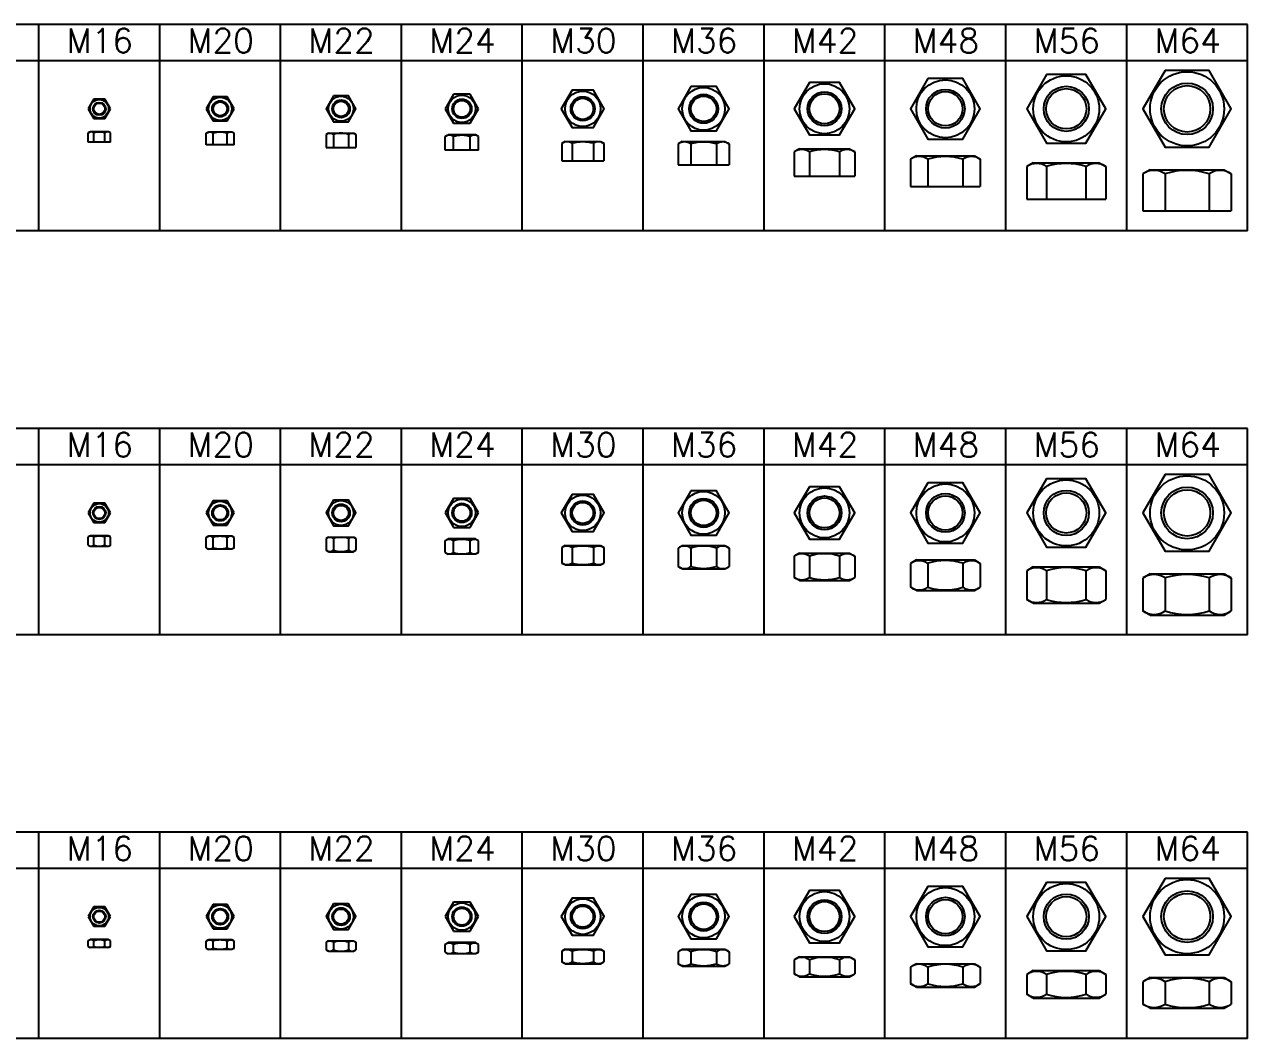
# Model space of a CAD drawing. Extents: x -341 to 2659, y -320 to 1108.
# Drawn here: x 1141 to 2659, y -320 to 938 of the extents above; entities that cross this region are included whole.
import ezdxf

# ---------------------------------------------------------------- set-up
doc = ezdxf.new("R2010")
doc.units = 0
doc.header["$MEASUREMENT"] = 0
for name, color, linetype in [('Layer1', 5, 'CONTINUOUS'), ('Layer3', 4, 'CONTINUOUS'), ('Layer4', 6, 'CONTINUOUS')]:
    doc.layers.add(name, color=color, linetype=linetype)
doc.styles.get("Standard").update_dxf_attribs({"font": 'romans.shx', "bigfont": 'extfont.shx'})

msp = doc.modelspace()

# ---------------------------------------------------------------- linework, layer by layer
at = {"layer": 'Layer1'}
for p, q in [((2658.7, 938.1), (-341.3, 938.1)), ((1158.7, 682.1), (1158.7, 938.1)), ((1308.7, 682.1), (1308.7, 938.1)), ((1458.7, 682.1), (1458.7, 938.1)), ((1608.7, 682.1), (1608.7, 938.1)), ((1758.7, 682.1), (1758.7, 938.1)), ((1908.7, 682.1), (1908.7, 938.1)), ((2058.7, 682.1), (2058.7, 938.1)), ((2208.7, 682.1), (2208.7, 938.1)), ((2358.7, 682.1), (2358.7, 938.1)), ((2508.7, 682.1), (2508.7, 938.1)), ((2658.7, 682.1), (2658.7, 938.1)), ((2658.7, 893.1), (-341.3, 893.1)), ((2658.7, 682.1), (-341.3, 682.1)), ((2658.7, 436.6), (-341.3, 436.6)), ((1158.7, 180.6), (1158.7, 436.6)), ((1308.7, 180.6), (1308.7, 436.6)), ((1458.7, 180.6), (1458.7, 436.6)), ((1608.7, 180.6), (1608.7, 436.6)), ((1758.7, 180.6), (1758.7, 436.6)), ((1908.7, 180.6), (1908.7, 436.6)), ((2058.7, 180.6), (2058.7, 436.6)), ((2208.7, 180.6), (2208.7, 436.6)), ((2358.7, 180.6), (2358.7, 436.6)), ((2508.7, 180.6), (2508.7, 436.6)), ((2658.7, 180.6), (2658.7, 436.6)), ((2658.7, 391.6), (-341.3, 391.6)), ((2658.7, 180.6), (-341.3, 180.6)), ((2658.7, -64.4), (-341.3, -64.4)), ((1158.7, -320.4), (1158.7, -64.4)), ((1308.7, -320.4), (1308.7, -64.4)), ((1458.7, -320.4), (1458.7, -64.4)), ((1608.7, -320.4), (1608.7, -64.4)), ((1758.7, -320.4), (1758.7, -64.4)), ((1908.7, -320.4), (1908.7, -64.4)), ((2058.7, -320.4), (2058.7, -64.4)), ((2208.7, -320.4), (2208.7, -64.4)), ((2358.7, -320.4), (2358.7, -64.4)), ((2508.7, -320.4), (2508.7, -64.4)), ((2658.7, -320.4), (2658.7, -64.4)), ((2658.7, -109.4), (-341.3, -109.4)), ((2658.7, -320.4), (-341.3, -320.4))]:
    msp.add_line(p, q, dxfattribs=at)
at = {"layer": 'Layer3'}
for p, q in [((1673.3, 851.4), (1662.9, 833.4)), ((1694.1, 851.4), (1673.3, 851.4)), ((1704.5, 833.4), (1694.1, 851.4)), ((1226.8, 845.4), (1219.8, 833.4)), ((1240.6, 845.4), (1226.8, 845.4)), ((1247.6, 833.4), (1240.6, 845.4)), ((1375, 848.4), (1366.4, 833.4)), ((1392.4, 848.4), (1375, 848.4)), ((1401, 833.4), (1392.4, 848.4)), ((1219.8, 833.4), (1226.8, 821.4)), ((1226.8, 821.4), (1240.6, 821.4)), ((1240.6, 821.4), (1247.6, 833.4)), ((1366.4, 833.4), (1375, 818.4)), ((1392.4, 818.4), (1401, 833.4)), ((1662.9, 833.4), (1673.3, 815.4)), ((1694.1, 815.4), (1704.5, 833.4)), ((1219.8, 803.5), (1222.2, 804.9)), ((1245.2, 804.9), (1222.2, 804.9)), ((1247.6, 803.5), (1245.2, 804.9)), ((1366.4, 803), (1369.2, 804.6)), ((1398.2, 804.6), (1369.2, 804.6)), ((1375, 818.4), (1392.4, 818.4)), ((1401, 803), (1398.2, 804.6)), ((1673.3, 815.4), (1694.1, 815.4)), ((1219.8, 791.9), (1219.8, 803.5)), ((1247.6, 791.9), (1219.8, 791.9)), ((1226.8, 791.9), (1226.8, 803.5)), ((1240.6, 791.9), (1240.6, 803.5)), ((1247.6, 791.9), (1247.6, 803.5)), ((1366.4, 788.6), (1366.4, 803)), ((1375, 788.6), (1375, 803)), ((1392.4, 788.6), (1392.4, 803)), ((1401, 788.6), (1401, 803)), ((1518.2, 803.3), (1515.2, 801.6)), ((1515.2, 801.6), (1515.2, 785.3)), ((1518.2, 803.3), (1549.2, 803.3)), ((1524.5, 801.6), (1524.5, 785.3)), ((1542.9, 801.6), (1542.9, 785.3)), ((1549.2, 803.3), (1552.2, 801.6)), ((1552.2, 801.6), (1552.2, 785.3)), ((1662.9, 798.9), (1666.7, 801.1)), ((1662.9, 782.1), (1662.9, 798.9)), ((1700.7, 801.1), (1666.7, 801.1)), ((1673.3, 782.1), (1673.3, 798.9)), ((1694.1, 782.1), (1694.1, 798.9)), ((1704.5, 798.9), (1700.7, 801.1)), ((1704.5, 782.1), (1704.5, 798.9)), ((1811.7, 792.8), (1807.7, 790.5)), ((1807.7, 790.5), (1807.7, 768.8)), ((1811.7, 792.8), (1855.7, 792.8)), ((1820.4, 790.5), (1820.4, 768.8)), ((1847, 790.5), (1847, 768.8)), ((1855.7, 792.8), (1859.7, 790.5)), ((1859.7, 790.5), (1859.7, 768.8)), ((1957.2, 792.8), (1951.9, 789.8)), ((1951.9, 789.8), (1951.9, 763.8)), ((1957.2, 792.8), (2010.2, 792.8)), ((1967.8, 789.8), (1967.8, 763.8)), ((1999.6, 789.8), (1999.6, 763.8)), ((2010.2, 792.8), (2015.5, 789.8)), ((2015.5, 789.8), (2015.5, 763.8)), ((1401, 788.6), (1366.4, 788.6)), ((1515.2, 785.3), (1552.2, 785.3)), ((1704.5, 782.1), (1662.9, 782.1)), ((2102.7, 783.6), (2096.2, 779.9)), ((2096.2, 779.9), (2096.2, 749.6)), ((2102.7, 783.6), (2164.7, 783.6)), ((2114.9, 779.9), (2114.9, 749.6)), ((2152.5, 779.9), (2152.5, 749.6)), ((2164.7, 783.6), (2171.2, 779.9)), ((2171.2, 779.9), (2171.2, 749.6)), ((2247.7, 775), (2240.4, 770.8)), ((2247.7, 775), (2319.7, 775)), ((2319.7, 775), (2327, 770.8)), ((1807.7, 768.8), (1859.7, 768.8)), ((1951.9, 763.8), (2015.5, 763.8)), ((2240.4, 770.8), (2240.4, 737)), ((2262, 770.8), (2262, 737)), ((2305.3, 770.8), (2305.3, 737)), ((2327, 770.8), (2327, 737)), ((2392.7, 766.3), (2384.6, 761.7)), ((2384.6, 761.7), (2384.6, 721.3)), ((2392.7, 766.3), (2474.7, 766.3)), ((2409.2, 761.7), (2409.2, 721.3)), ((2458.2, 761.7), (2458.2, 721.3)), ((2474.7, 766.3), (2482.8, 761.7)), ((2482.8, 761.7), (2482.8, 721.3)), ((2096.2, 749.6), (2171.2, 749.6)), ((2537.7, 757.7), (2528.8, 752.6)), ((2528.8, 752.6), (2528.8, 706.7)), ((2537.7, 757.7), (2629.7, 757.7)), ((2556.3, 752.6), (2556.3, 706.7)), ((2611.1, 752.6), (2611.1, 706.7)), ((2629.7, 757.7), (2638.5, 752.6)), ((2638.5, 752.6), (2638.5, 706.7)), ((2240.4, 737), (2327, 737)), ((2384.6, 721.3), (2482.8, 721.3)), ((2528.8, 706.7), (2638.5, 706.7)), ((1673.3, 349.9), (1662.9, 331.9)), ((1694.1, 349.9), (1673.3, 349.9)), ((1704.5, 331.9), (1694.1, 349.9)), ((1226.8, 343.9), (1219.8, 331.9)), ((1240.6, 343.9), (1226.8, 343.9)), ((1247.6, 331.9), (1240.6, 343.9)), ((1375, 346.9), (1366.4, 331.9)), ((1392.4, 346.9), (1375, 346.9)), ((1401, 331.9), (1392.4, 346.9)), ((1219.8, 331.9), (1226.8, 319.9)), ((1226.8, 319.9), (1240.6, 319.9)), ((1240.6, 319.9), (1247.6, 331.9)), ((1366.4, 331.9), (1375, 316.9)), ((1392.4, 316.9), (1401, 331.9)), ((1662.9, 331.9), (1673.3, 313.9)), ((1694.1, 313.9), (1704.5, 331.9)), ((1375, 316.9), (1392.4, 316.9)), ((1673.3, 313.9), (1694.1, 313.9)), ((1219.8, 302), (1222.2, 303.4)), ((1219.8, 291.7), (1219.8, 302)), ((1219.8, 291.7), (1222.2, 290.4)), ((1245.2, 303.4), (1222.2, 303.4)), ((1245.2, 290.4), (1222.2, 290.4)), ((1226.8, 291.7), (1226.8, 302)), ((1240.6, 291.7), (1240.6, 302)), ((1247.6, 302), (1245.2, 303.4)), ((1247.6, 291.7), (1245.2, 290.4)), ((1247.6, 291.7), (1247.6, 302)), ((1366.4, 301.5), (1369.2, 303.1)), ((1366.4, 288.7), (1366.4, 301.5)), ((1366.4, 288.7), (1369.2, 287.1)), ((1398.2, 303.1), (1369.2, 303.1)), ((1375, 288.7), (1375, 301.5)), ((1392.4, 288.7), (1392.4, 301.5)), ((1401, 301.5), (1398.2, 303.1)), ((1401, 288.7), (1398.2, 287.1)), ((1401, 288.7), (1401, 301.5)), ((1518.2, 301.8), (1515.2, 300.1)), ((1515.2, 300.1), (1515.2, 285.6)), ((1518.2, 301.8), (1549.2, 301.8)), ((1524.5, 300.1), (1524.5, 285.6)), ((1542.9, 300.1), (1542.9, 285.6)), ((1549.2, 301.8), (1552.2, 300.1)), ((1552.2, 300.1), (1552.2, 285.6)), ((1662.9, 297.4), (1666.7, 299.6)), ((1662.9, 282.7), (1662.9, 297.4)), ((1700.7, 299.6), (1666.7, 299.6)), ((1673.3, 282.7), (1673.3, 297.4)), ((1694.1, 282.7), (1694.1, 297.4)), ((1704.5, 297.4), (1700.7, 299.6)), ((1704.5, 282.7), (1704.5, 297.4)), ((1811.7, 291.3), (1807.7, 289)), ((1807.7, 289), (1807.7, 269.6)), ((1811.7, 291.3), (1855.7, 291.3)), ((1820.4, 289), (1820.4, 269.6)), ((1847, 289), (1847, 269.6)), ((1855.7, 291.3), (1859.7, 289)), ((1859.7, 289), (1859.7, 269.6)), ((1957.2, 291.3), (1951.9, 288.3)), ((1957.2, 291.3), (2010.2, 291.3)), ((2010.2, 291.3), (2015.5, 288.3)), ((1398.2, 287.1), (1369.2, 287.1)), ((1518.2, 283.8), (1515.2, 285.6)), ((1518.2, 283.8), (1549.2, 283.8)), ((1549.2, 283.8), (1552.2, 285.6)), ((1662.9, 282.7), (1666.7, 280.6)), ((1700.7, 280.6), (1666.7, 280.6)), ((1704.5, 282.7), (1700.7, 280.6)), ((1951.9, 288.3), (1951.9, 265.4)), ((1967.8, 288.3), (1967.8, 265.4)), ((1999.6, 288.3), (1999.6, 265.4)), ((2015.5, 288.3), (2015.5, 265.4)), ((2102.7, 282.1), (2096.2, 278.3)), ((2096.2, 278.3), (2096.2, 251.9)), ((2102.7, 282.1), (2164.7, 282.1)), ((2114.9, 278.3), (2114.9, 251.9)), ((2152.5, 278.3), (2152.5, 251.9)), ((2164.7, 282.1), (2171.2, 278.3)), ((2171.2, 278.3), (2171.2, 251.9)), ((2247.7, 273.5), (2240.4, 269.3)), ((2247.7, 273.5), (2319.7, 273.5)), ((2319.7, 273.5), (2327, 269.3)), ((1811.7, 267.3), (1807.7, 269.6)), ((1811.7, 267.3), (1855.7, 267.3)), ((1855.7, 267.3), (1859.7, 269.6)), ((1957.2, 262.3), (1951.9, 265.4)), ((1957.2, 262.3), (2010.2, 262.3)), ((2010.2, 262.3), (2015.5, 265.4)), ((2240.4, 269.3), (2240.4, 239.7)), ((2262, 269.3), (2262, 239.7)), ((2305.3, 269.3), (2305.3, 239.7)), ((2327, 269.3), (2327, 239.7)), ((2392.7, 264.8), (2384.6, 260.2)), ((2384.6, 260.2), (2384.6, 224.5)), ((2392.7, 264.8), (2474.7, 264.8)), ((2409.2, 260.2), (2409.2, 224.5)), ((2458.2, 260.2), (2458.2, 224.5)), ((2474.7, 264.8), (2482.8, 260.2)), ((2482.8, 260.2), (2482.8, 224.5)), ((2102.7, 248.1), (2096.2, 251.9)), ((2102.7, 248.1), (2164.7, 248.1)), ((2164.7, 248.1), (2171.2, 251.9)), ((2537.7, 256.2), (2528.8, 251.1)), ((2528.8, 251.1), (2528.8, 210.3)), ((2537.7, 256.2), (2629.7, 256.2)), ((2556.3, 251.1), (2556.3, 210.3)), ((2611.1, 251.1), (2611.1, 210.3)), ((2629.7, 256.2), (2638.5, 251.1)), ((2638.5, 251.1), (2638.5, 210.3)), ((2247.7, 235.5), (2240.4, 239.7)), ((2247.7, 235.5), (2319.7, 235.5)), ((2319.7, 235.5), (2327, 239.7)), ((2392.7, 219.8), (2384.6, 224.5)), ((2392.7, 219.8), (2474.7, 219.8)), ((2474.7, 219.8), (2482.8, 224.5)), ((2537.7, 205.2), (2528.8, 210.3)), ((2537.7, 205.2), (2629.7, 205.2)), ((2629.7, 205.2), (2638.5, 210.3)), ((1673.3, -151.1), (1662.9, -169.1)), ((1694.1, -151.1), (1673.3, -151.1)), ((1704.5, -169.1), (1694.1, -151.1)), ((1226.8, -157.1), (1219.8, -169.1)), ((1240.6, -157.1), (1226.8, -157.1)), ((1247.6, -169.1), (1240.6, -157.1)), ((1375, -154.1), (1366.4, -169.1)), ((1392.4, -154.1), (1375, -154.1)), ((1401, -169.1), (1392.4, -154.1)), ((1219.8, -169.1), (1226.8, -181.1)), ((1226.8, -181.1), (1240.6, -181.1)), ((1240.6, -181.1), (1247.6, -169.1)), ((1366.4, -169.1), (1375, -184.1)), ((1392.4, -184.1), (1401, -169.1)), ((1662.9, -169.1), (1673.3, -187.1)), ((1694.1, -187.1), (1704.5, -169.1)), ((1375, -184.1), (1392.4, -184.1)), ((1673.3, -187.1), (1694.1, -187.1)), ((1219.8, -199), (1222.2, -197.6)), ((1219.8, -206.2), (1219.8, -199)), ((1219.8, -206.2), (1222.2, -207.6)), ((1245.2, -197.6), (1222.2, -197.6)), ((1245.2, -207.6), (1222.2, -207.6)), ((1226.8, -206.2), (1226.8, -199)), ((1240.6, -206.2), (1240.6, -199)), ((1247.6, -199), (1245.2, -197.6)), ((1247.6, -206.2), (1245.2, -207.6)), ((1247.6, -206.2), (1247.6, -199)), ((1366.4, -199.5), (1369.2, -197.9)), ((1366.4, -208.2), (1366.4, -199.5)), ((1366.4, -208.2), (1369.2, -209.9)), ((1398.2, -197.9), (1369.2, -197.9)), ((1398.2, -209.9), (1369.2, -209.9)), ((1375, -208.2), (1375, -199.5)), ((1392.4, -208.2), (1392.4, -199.5)), ((1401, -199.5), (1398.2, -197.9)), ((1401, -208.2), (1398.2, -209.9)), ((1401, -208.2), (1401, -199.5)), ((1518.2, -199.1), (1515.2, -200.9)), ((1515.2, -200.9), (1515.2, -210.4)), ((1518.2, -212.1), (1515.2, -210.4)), ((1518.2, -199.1), (1549.2, -199.1)), ((1518.2, -212.1), (1549.2, -212.1)), ((1524.5, -200.9), (1524.5, -210.4)), ((1542.9, -200.9), (1542.9, -210.4)), ((1549.2, -199.1), (1552.2, -200.9)), ((1549.2, -212.1), (1552.2, -210.4)), ((1552.2, -200.9), (1552.2, -210.4)), ((1662.9, -203.6), (1666.7, -201.4)), ((1662.9, -213.2), (1662.9, -203.6)), ((1700.7, -201.4), (1666.7, -201.4)), ((1673.3, -213.2), (1673.3, -203.6)), ((1694.1, -213.2), (1694.1, -203.6)), ((1704.5, -203.6), (1700.7, -201.4)), ((1704.5, -213.2), (1704.5, -203.6)), ((1811.7, -209.6), (1807.7, -211.9)), ((1807.7, -211.9), (1807.7, -225.4)), ((1811.7, -209.6), (1855.7, -209.6)), ((1820.4, -211.9), (1820.4, -225.4)), ((1847, -211.9), (1847, -225.4)), ((1855.7, -209.6), (1859.7, -211.9)), ((1859.7, -211.9), (1859.7, -225.4)), ((1957.2, -209.6), (1951.9, -212.7)), ((1957.2, -209.6), (2010.2, -209.6)), ((2010.2, -209.6), (2015.5, -212.7)), ((1662.9, -213.2), (1666.7, -215.4)), ((1700.7, -215.4), (1666.7, -215.4)), ((1704.5, -213.2), (1700.7, -215.4)), ((1811.7, -227.6), (1807.7, -225.4)), ((1811.7, -227.6), (1855.7, -227.6)), ((1855.7, -227.6), (1859.7, -225.4)), ((1951.9, -212.7), (1951.9, -227.6)), ((1957.2, -230.6), (1951.9, -227.6)), ((1967.8, -212.7), (1967.8, -227.6)), ((1999.6, -212.7), (1999.6, -227.6)), ((2010.2, -230.6), (2015.5, -227.6)), ((2015.5, -212.7), (2015.5, -227.6)), ((2102.7, -218.9), (2096.2, -222.6)), ((2096.2, -222.6), (2096.2, -240.1)), ((2102.7, -218.9), (2164.7, -218.9)), ((2114.9, -222.6), (2114.9, -240.1)), ((2152.5, -222.6), (2152.5, -240.1)), ((2164.7, -218.9), (2171.2, -222.6)), ((2171.2, -222.6), (2171.2, -240.1)), ((2247.7, -227.5), (2240.4, -231.7)), ((2247.7, -227.5), (2319.7, -227.5)), ((2319.7, -227.5), (2327, -231.7)), ((1957.2, -230.6), (2010.2, -230.6)), ((2102.7, -243.9), (2096.2, -240.1)), ((2164.7, -243.9), (2171.2, -240.1)), ((2240.4, -231.7), (2240.4, -252.3)), ((2262, -231.7), (2262, -252.3)), ((2305.3, -231.7), (2305.3, -252.3)), ((2327, -231.7), (2327, -252.3)), ((2392.7, -236.1), (2384.6, -240.8)), ((2384.6, -240.8), (2384.6, -265.5)), ((2392.7, -236.1), (2474.7, -236.1)), ((2409.2, -240.8), (2409.2, -265.5)), ((2458.2, -240.8), (2458.2, -265.5)), ((2474.7, -236.1), (2482.8, -240.8)), ((2482.8, -240.8), (2482.8, -265.5)), ((2102.7, -243.9), (2164.7, -243.9)), ((2247.7, -256.5), (2240.4, -252.3)), ((2247.7, -256.5), (2319.7, -256.5)), ((2319.7, -256.5), (2327, -252.3)), ((2537.7, -244.8), (2528.8, -249.9)), ((2528.8, -249.9), (2528.8, -277.7)), ((2537.7, -244.8), (2629.7, -244.8)), ((2556.3, -249.9), (2556.3, -277.7)), ((2611.1, -249.9), (2611.1, -277.7)), ((2629.7, -244.8), (2638.5, -249.9)), ((2638.5, -249.9), (2638.5, -277.7)), ((2392.7, -270.1), (2384.6, -265.5)), ((2392.7, -270.1), (2474.7, -270.1)), ((2474.7, -270.1), (2482.8, -265.5)), ((2537.7, -282.8), (2528.8, -277.7)), ((2537.7, -282.8), (2629.7, -282.8)), ((2629.7, -282.8), (2638.5, -277.7))]:
    msp.add_line(p, q, dxfattribs=at)
for points in [[(2556.3, 880.9), (2528.8, 833.4), (2556.3, 785.9), (2611.1, 785.9), (2638.5, 833.4), (2611.1, 880.9)], [(2114.9, 865.9), (2096.2, 833.4), (2114.9, 800.9), (2152.5, 800.9), (2171.2, 833.4), (2152.5, 865.9)], [(2262, 870.9), (2240.4, 833.4), (2262, 795.9), (2305.3, 795.9), (2327, 833.4), (2305.3, 870.9)], [(2409.2, 875.9), (2384.6, 833.4), (2409.2, 790.9), (2458.2, 790.9), (2482.8, 833.4), (2458.2, 875.9)], [(1820.4, 856.4), (1807.1, 833.4), (1820.4, 810.4), (1847, 810.4), (1860.3, 833.4), (1847, 856.4)], [(1967.8, 860.9), (1951.9, 833.4), (1967.8, 805.9), (1999.6, 805.9), (2015.5, 833.4), (1999.6, 860.9)], [(1524.5, 849.4), (1515.2, 833.4), (1524.5, 817.4), (1542.9, 817.4), (1552.2, 833.4), (1542.9, 849.4)], [(2114.9, 364.4), (2096.2, 331.9), (2114.9, 299.4), (2152.5, 299.4), (2171.2, 331.9), (2152.5, 364.4)], [(2262, 369.4), (2240.4, 331.9), (2262, 294.4), (2305.3, 294.4), (2327, 331.9), (2305.3, 369.4)], [(2409.2, 374.4), (2384.6, 331.9), (2409.2, 289.4), (2458.2, 289.4), (2482.8, 331.9), (2458.2, 374.4)], [(2556.3, 379.4), (2528.8, 331.9), (2556.3, 284.4), (2611.1, 284.4), (2638.5, 331.9), (2611.1, 379.4)], [(1820.4, 354.9), (1807.1, 331.9), (1820.4, 308.9), (1847, 308.9), (1860.3, 331.9), (1847, 354.9)], [(1967.8, 359.4), (1951.9, 331.9), (1967.8, 304.4), (1999.6, 304.4), (2015.5, 331.9), (1999.6, 359.4)], [(1524.5, 347.9), (1515.2, 331.9), (1524.5, 315.9), (1542.9, 315.9), (1552.2, 331.9), (1542.9, 347.9)], [(2114.9, -136.6), (2096.2, -169.1), (2114.9, -201.6), (2152.5, -201.6), (2171.2, -169.1), (2152.5, -136.6)], [(2262, -131.6), (2240.4, -169.1), (2262, -206.6), (2305.3, -206.6), (2327, -169.1), (2305.3, -131.6)], [(2409.2, -126.6), (2384.6, -169.1), (2409.2, -211.6), (2458.2, -211.6), (2482.8, -169.1), (2458.2, -126.6)], [(2556.3, -121.6), (2528.8, -169.1), (2556.3, -216.6), (2611.1, -216.6), (2638.5, -169.1), (2611.1, -121.6)], [(1820.4, -146.1), (1807.1, -169.1), (1820.4, -192.1), (1847, -192.1), (1860.3, -169.1), (1847, -146.1)], [(1967.8, -141.6), (1951.9, -169.1), (1967.8, -196.6), (1999.6, -196.6), (2015.5, -169.1), (1999.6, -141.6)], [(1524.5, -153.1), (1515.2, -169.1), (1524.5, -185.1), (1542.9, -185.1), (1552.2, -169.1), (1542.9, -153.1)]]:
    msp.add_lwpolyline(points, close=True, dxfattribs=at)
for centre, radius in [((2283.7, 833.4), 36), ((2433.7, 833.4), 41), ((2583.7, 833.4), 46), ((2583.7, 833.4), 32), ((1683.7, 833.4), 17), ((1833.7, 833.4), 22), ((1983.7, 833.4), 26.5), ((1983.7, 833.4), 18), ((2133.7, 833.4), 31), ((2133.7, 833.4), 21), ((2133.7, 833.4), 18.6), ((2283.7, 833.4), 24), ((2283.7, 833.4), 21.3), ((2433.7, 833.4), 28), ((2433.7, 833.4), 25), ((2583.7, 833.4), 28.8), ((1233.7, 833.4), 11.5), ((1233.7, 833.4), 8), ((1233.7, 833.4), 6.92), ((1383.7, 833.4), 14.5), ((1383.7, 833.4), 10), ((1383.7, 833.4), 8.65), ((1533.7, 833.4), 15.5), ((1533.7, 833.4), 11), ((1533.7, 833.4), 9.38), ((1683.7, 833.4), 12), ((1683.7, 833.4), 10.4), ((1833.7, 833.4), 15), ((1833.7, 833.4), 13.1), ((1983.7, 833.4), 15.8), ((2283.7, 331.9), 36), ((2433.7, 331.9), 41), ((2583.7, 331.9), 46), ((1833.7, 331.9), 22), ((1983.7, 331.9), 26.5), ((1983.7, 331.9), 18), ((2133.7, 331.9), 31), ((2133.7, 331.9), 21), ((2133.7, 331.9), 18.6), ((2283.7, 331.9), 24), ((2283.7, 331.9), 21.3), ((2433.7, 331.9), 28), ((2433.7, 331.9), 25), ((2583.7, 331.9), 32), ((2583.7, 331.9), 28.8), ((1233.7, 331.9), 11.5), ((1233.7, 331.9), 8), ((1233.7, 331.9), 6.92), ((1383.7, 331.9), 14.5), ((1383.7, 331.9), 10), ((1383.7, 331.9), 8.65), ((1533.7, 331.9), 15.5), ((1533.7, 331.9), 11), ((1533.7, 331.9), 9.38), ((1683.7, 331.9), 17), ((1683.7, 331.9), 12), ((1683.7, 331.9), 10.4), ((1833.7, 331.9), 15), ((1833.7, 331.9), 13.1), ((1983.7, 331.9), 15.8), ((2283.7, -169.1), 36), ((2433.7, -169.1), 41), ((2583.7, -169.1), 46), ((1833.7, -169.1), 22), ((1983.7, -169.1), 26.5), ((1983.7, -169.1), 18), ((2133.7, -169.1), 31), ((2133.7, -169.1), 21), ((2133.7, -169.1), 18.6), ((2283.7, -169.1), 24), ((2283.7, -169.1), 21.3), ((2433.7, -169.1), 28), ((2433.7, -169.1), 25), ((2583.7, -169.1), 32), ((2583.7, -169.1), 28.8), ((1233.7, -169.1), 11.5), ((1233.7, -169.1), 8), ((1233.7, -169.1), 6.92), ((1383.7, -169.1), 14.5), ((1383.7, -169.1), 10), ((1383.7, -169.1), 8.65), ((1533.7, -169.1), 15.5), ((1533.7, -169.1), 11), ((1533.7, -169.1), 9.38), ((1683.7, -169.1), 17), ((1683.7, -169.1), 12), ((1683.7, -169.1), 10.4), ((1833.7, -169.1), 15), ((1833.7, -169.1), 13.1), ((1983.7, -169.1), 15.8)]:
    msp.add_circle(centre, radius, dxfattribs=at)
for centre, radius, start, end in [((1223.3, 798.5), 6.13, 55.6159, 124.3841), ((1233.7, 781.7), 22.9, 72.4121, 107.5879), ((1244.1, 798.5), 6.13, 55.6159, 124.3841), ((1370.7, 796.7), 7.67, 55.6159, 124.3841), ((1383.7, 775.7), 28.7, 72.4121, 107.5879), ((1396.7, 796.7), 7.67, 55.6159, 124.3841), ((1519.8, 794.9), 8.18, 55.6158, 124.3842), ((1533.7, 772.5), 30.6, 72.412, 107.588), ((1547.6, 794.9), 8.18, 55.6158, 124.3842), ((1668.1, 791.3), 9.2, 55.6159, 124.3841), ((1683.7, 766.1), 34.4, 72.4121, 107.5879), ((1699.3, 791.3), 9.2, 55.6159, 124.3841), ((1814.1, 779.7), 12.6, 59.6206, 120.3794), ((1833.7, 740.2), 52.1, 75.2314, 104.7686), ((1853.3, 779.7), 12.6, 59.6206, 120.3794), ((1959.9, 778.2), 14.1, 55.6158, 124.3842), ((1983.7, 739.7), 52.5, 72.412, 107.588), ((2007.5, 778.2), 14.1, 55.6158, 124.3842), ((2105.6, 766.1), 16.6, 55.6158, 124.3842), ((2133.7, 720.7), 62.1, 72.412, 107.588), ((2161.8, 766.1), 16.6, 55.6158, 124.3842), ((2251.2, 754.9), 19.2, 55.6158, 124.3842), ((2283.7, 702.5), 71.7, 72.412, 107.588), ((2316.2, 754.9), 19.2, 55.6158, 124.3842), ((2396.9, 743.8), 21.7, 55.6158, 124.3842), ((2433.7, 684.3), 81.2, 72.412, 107.588), ((2470.5, 743.8), 21.7, 55.6158, 124.3842), ((2542.6, 732.6), 24.3, 55.6158, 124.3842), ((2583.7, 666.1), 90.8, 72.412, 107.588), ((2624.8, 732.6), 24.3, 55.6158, 124.3842), ((1223.3, 297), 6.13, 55.6159, 124.3841), ((1223.3, 296.8), 6.13, 235.6159, 304.3841), ((1233.7, 280.2), 22.9, 72.4121, 107.5879), ((1233.7, 313.6), 22.9, 252.4121, 287.5879), ((1244.1, 297), 6.13, 55.6159, 124.3841), ((1244.1, 296.8), 6.13, 235.6159, 304.3841), ((1370.7, 295.2), 7.67, 55.6159, 124.3841), ((1370.7, 295.1), 7.67, 235.6159, 304.3841), ((1383.7, 274.2), 28.7, 72.4121, 107.5879), ((1383.7, 316.1), 28.7, 252.4121, 287.5879), ((1396.7, 295.2), 7.67, 55.6159, 124.3841), ((1396.7, 295.1), 7.67, 235.6159, 304.3841), ((1519.8, 293.4), 8.18, 55.6158, 124.3842), ((1533.7, 271), 30.6, 72.412, 107.588), ((1547.6, 293.4), 8.18, 55.6158, 124.3842), ((1668.1, 289.8), 9.2, 55.6159, 124.3841), ((1683.7, 264.6), 34.4, 72.4121, 107.5879), ((1699.3, 289.8), 9.2, 55.6159, 124.3841), ((1814.1, 278.2), 12.6, 59.6206, 120.3794), ((1833.7, 238.7), 52.1, 75.2314, 104.7686), ((1853.3, 278.2), 12.6, 59.6206, 120.3794), ((1959.9, 276.7), 14.1, 55.6158, 124.3842), ((1983.7, 238.2), 52.5, 72.412, 107.588), ((2007.5, 276.7), 14.1, 55.6158, 124.3842), ((1519.8, 292.3), 8.18, 235.6158, 304.3842), ((1533.7, 314.7), 30.6, 252.412, 287.588), ((1547.6, 292.3), 8.18, 235.6158, 304.3842), ((1668.1, 290.3), 9.2, 235.6159, 304.3841), ((1683.7, 315.5), 34.4, 252.4121, 287.5879), ((1699.3, 290.3), 9.2, 235.6159, 304.3841), ((2105.6, 264.6), 16.6, 55.6158, 124.3842), ((2133.7, 219.2), 62.1, 72.412, 107.588), ((2161.8, 264.6), 16.6, 55.6158, 124.3842), ((1814.1, 280.5), 12.6, 239.6206, 300.3794), ((1833.7, 320), 52.1, 255.2314, 284.7686), ((1853.3, 280.5), 12.6, 239.6206, 300.3794), ((1959.9, 277), 14.1, 235.6158, 304.3842), ((1983.7, 315.5), 52.5, 252.412, 287.588), ((2007.5, 277), 14.1, 235.6158, 304.3842), ((2251.2, 253.4), 19.2, 55.6158, 124.3842), ((2283.7, 201), 71.7, 72.412, 107.588), ((2316.2, 253.4), 19.2, 55.6158, 124.3842), ((2396.9, 242.2), 21.7, 55.6158, 124.3842), ((2433.7, 182.8), 81.2, 72.412, 107.588), ((2470.5, 242.2), 21.7, 55.6158, 124.3842), ((2105.6, 265.6), 16.6, 235.6158, 304.3842), ((2133.7, 311.1), 62.1, 252.412, 287.588), ((2161.8, 265.6), 16.6, 235.6158, 304.3842), ((2542.6, 231.1), 24.3, 55.6158, 124.3842), ((2583.7, 164.6), 90.8, 72.412, 107.588), ((2624.8, 231.1), 24.3, 55.6158, 124.3842), ((2251.2, 255.5), 19.2, 235.6158, 304.3842), ((2283.7, 308), 71.7, 252.412, 287.588), ((2316.2, 255.5), 19.2, 235.6158, 304.3842), ((2396.9, 242.4), 21.7, 235.6158, 304.3842), ((2433.7, 301.9), 81.2, 252.412, 287.588), ((2470.5, 242.4), 21.7, 235.6158, 304.3842), ((2542.6, 230.3), 24.3, 235.6158, 304.3842), ((2583.7, 296.8), 90.8, 252.412, 287.588), ((2624.8, 230.3), 24.3, 235.6158, 304.3842), ((1223.3, -204), 6.13, 55.6159, 124.3841), ((1223.3, -201.2), 6.13, 235.6159, 304.3841), ((1233.7, -220.8), 22.9, 72.4121, 107.5879), ((1233.7, -184.4), 22.9, 252.4121, 287.5879), ((1244.1, -204), 6.13, 55.6159, 124.3841), ((1244.1, -201.2), 6.13, 235.6159, 304.3841), ((1370.7, -205.8), 7.67, 55.6159, 124.3841), ((1370.7, -201.9), 7.67, 235.6159, 304.3841), ((1383.7, -226.8), 28.7, 72.4121, 107.5879), ((1383.7, -180.9), 28.7, 252.4121, 287.5879), ((1396.7, -205.8), 7.67, 55.6159, 124.3841), ((1396.7, -201.9), 7.67, 235.6159, 304.3841), ((1519.8, -207.6), 8.18, 55.6158, 124.3842), ((1519.8, -203.7), 8.18, 235.6158, 304.3842), ((1533.7, -230), 30.6, 72.412, 107.588), ((1533.7, -181.3), 30.6, 252.412, 287.588), ((1547.6, -207.6), 8.18, 55.6158, 124.3842), ((1547.6, -203.7), 8.18, 235.6158, 304.3842), ((1668.1, -211.2), 9.2, 55.6159, 124.3841), ((1683.7, -236.4), 34.4, 72.4121, 107.5879), ((1699.3, -211.2), 9.2, 55.6159, 124.3841), ((1814.1, -222.8), 12.6, 59.6206, 120.3794), ((1833.7, -262.3), 52.1, 75.2314, 104.7686), ((1853.3, -222.8), 12.6, 59.6206, 120.3794), ((1959.9, -224.3), 14.1, 55.6158, 124.3842), ((1983.7, -262.8), 52.5, 72.412, 107.588), ((2007.5, -224.3), 14.1, 55.6158, 124.3842), ((1668.1, -205.6), 9.2, 235.6159, 304.3841), ((1683.7, -180.4), 34.4, 252.4121, 287.5879), ((1699.3, -205.6), 9.2, 235.6159, 304.3841), ((1814.1, -214.5), 12.6, 239.6206, 300.3794), ((1833.7, -175), 52.1, 255.2314, 284.7686), ((1853.3, -214.5), 12.6, 239.6206, 300.3794), ((1959.9, -216), 14.1, 235.6158, 304.3842), ((1983.7, -177.5), 52.5, 252.412, 287.588), ((2007.5, -216), 14.1, 235.6158, 304.3842), ((2105.6, -236.3), 16.6, 55.6158, 124.3842), ((2133.7, -281.8), 62.1, 72.412, 107.588), ((2161.8, -236.3), 16.6, 55.6158, 124.3842), ((2105.6, -226.4), 16.6, 235.6158, 304.3842), ((2133.7, -180.9), 62.1, 252.412, 287.588), ((2161.8, -226.4), 16.6, 235.6158, 304.3842), ((2251.2, -247.5), 19.2, 55.6158, 124.3842), ((2283.7, -300), 71.7, 72.412, 107.588), ((2316.2, -247.5), 19.2, 55.6158, 124.3842), ((2396.9, -258.7), 21.7, 55.6158, 124.3842), ((2433.7, -318.2), 81.2, 72.412, 107.588), ((2470.5, -258.7), 21.7, 55.6158, 124.3842), ((2251.2, -236.5), 19.2, 235.6158, 304.3842), ((2283.7, -184), 71.7, 252.412, 287.588), ((2316.2, -236.5), 19.2, 235.6158, 304.3842), ((2542.6, -269.9), 24.3, 55.6158, 124.3842), ((2583.7, -336.4), 90.8, 72.412, 107.588), ((2624.8, -269.9), 24.3, 55.6158, 124.3842), ((2396.9, -247.5), 21.7, 235.6158, 304.3842), ((2433.7, -188.1), 81.2, 252.412, 287.588), ((2470.5, -247.5), 21.7, 235.6158, 304.3842), ((2542.6, -257.6), 24.3, 235.6158, 304.3842), ((2583.7, -191.2), 90.8, 252.412, 287.588), ((2624.8, -257.6), 24.3, 235.6158, 304.3842)]:
    msp.add_arc(centre, radius, start, end, dxfattribs=at)

# ---------------------------------------------------------------- texts
at = {"layer": 'Layer4', "char_height": 30, "width": 81.693, "attachment_point": 1}
for s, insert in [('M16', (1193.3, 933)), ('M20', (1343.3, 933)), ('M22', (1493.3, 933)), ('M24', (1643.3, 933)), ('M30', (1793.3, 933)), ('M36', (1943.3, 933)), ('M42', (2093.3, 933)), ('M48', (2243.3, 933)), ('M56', (2393.3, 933)), ('M64', (2543.3, 933)), ('M16', (1193.3, 431.5)), ('M20', (1343.3, 431.5)), ('M22', (1493.3, 431.5)), ('M24', (1643.3, 431.5)), ('M30', (1793.3, 431.5)), ('M36', (1943.3, 431.5)), ('M42', (2093.3, 431.5)), ('M48', (2243.3, 431.5)), ('M56', (2393.3, 431.5)), ('M64', (2543.3, 431.5)), ('M16', (1193.3, -69.5)), ('M20', (1343.3, -69.5)), ('M22', (1493.3, -69.5)), ('M24', (1643.3, -69.5)), ('M30', (1793.3, -69.5)), ('M36', (1943.3, -69.5)), ('M42', (2093.3, -69.5)), ('M48', (2243.3, -69.5)), ('M56', (2393.3, -69.5)), ('M64', (2543.3, -69.5))]:
    msp.add_mtext(s, dxfattribs=dict(at, insert=insert))

doc.saveas('drawing.dxf')
